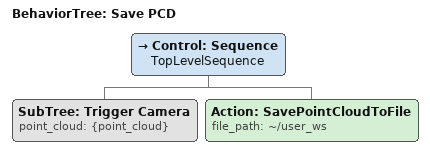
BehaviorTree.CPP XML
<?xml version='1.0' encoding='UTF-8'?>
<root BTCPP_format="4" main_tree_to_execute="Save PCD">
  <BehaviorTree ID="Save PCD" _description="">
    <Control ID="Sequence" name="TopLevelSequence">
      <SubTree ID="Trigger Camera" point_cloud="{point_cloud}"/>
      <Action ID="SavePointCloudToFile" file_path="~/user_ws"/>
    </Control>
  </BehaviorTree>
</root>
